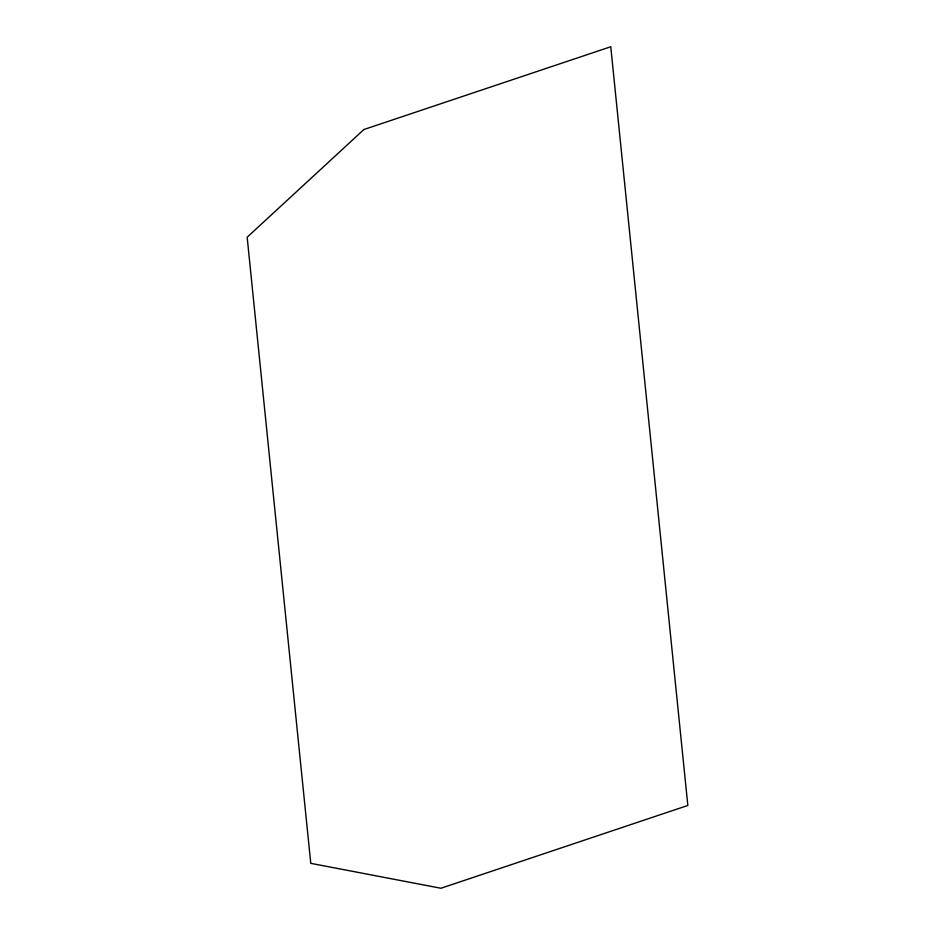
<?xml version="1.0" encoding="UTF-8"?>
<svg xmlns="http://www.w3.org/2000/svg" width="935" height="935" viewBox="0 0 935 935"><rect width="100%" height="100%" fill="white"/><g stroke="black" fill="none" stroke-linecap="round" stroke-linejoin="round"><path stroke-width="1.4" d="M363.879 129.533L247.167 237.221L310.771 863.344L440.946 888.25L687.833 805.467L610.765 46.75L363.879 129.533"/></g></svg>
